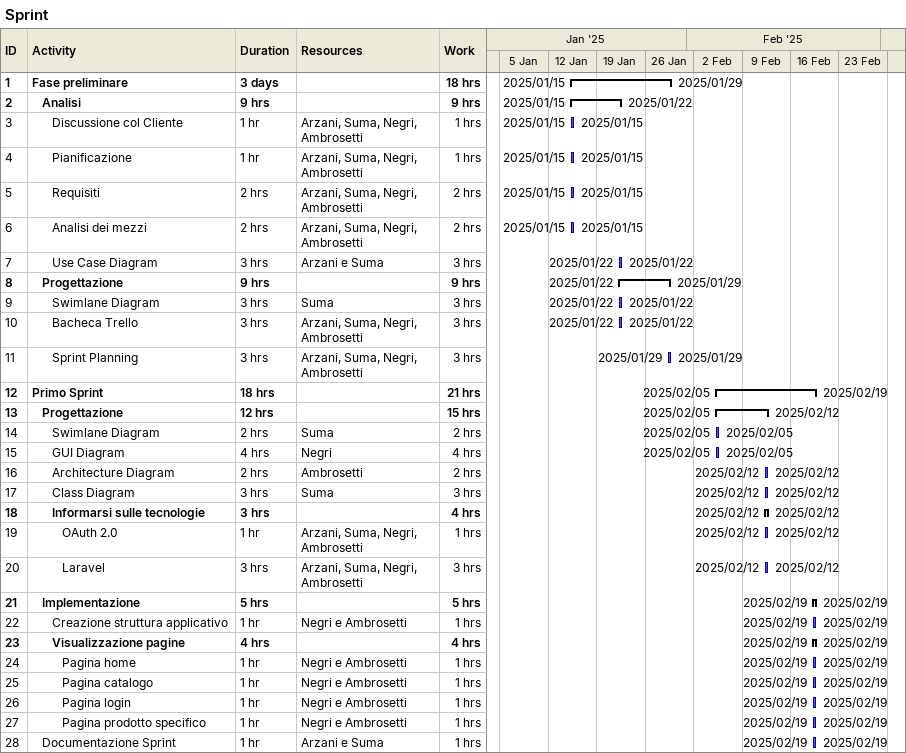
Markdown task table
Sprint

| ID | Level | Task | Duration | Start | Finish | Resources | Work (h) |
|---|---|---|---|---|---|---|---|
| 1 | 1 | **Fase preliminare** | 3d | 2025-01-15 | 2025-01-29 |  | 18 |
| 2 | 2 | **Analisi** | 9h | 2025-01-15 | 2025-01-22 |  | 9 |
| 3 | 3 | Discussione col Cliente | 1h | 2025-01-15 | 2025-01-15 | Arzani, Suma, Negri, Ambrosetti | 1 |
| 4 | 3 | Pianificazione | 1h | 2025-01-15 | 2025-01-15 | Arzani, Suma, Negri, Ambrosetti | 1 |
| 5 | 3 | Requisiti | 2h | 2025-01-15 | 2025-01-15 | Arzani, Suma, Negri, Ambrosetti | 2 |
| 6 | 3 | Analisi dei mezzi | 2h | 2025-01-15 | 2025-01-15 | Arzani, Suma, Negri, Ambrosetti | 2 |
| 7 | 3 | Use Case Diagram | 3h | 2025-01-22 | 2025-01-22 | Arzani e Suma | 3 |
| 8 | 2 | **Progettazione** | 9h | 2025-01-22 | 2025-01-29 |  | 9 |
| 9 | 3 | Swimlane Diagram | 3h | 2025-01-22 | 2025-01-22 | Suma | 3 |
| 10 | 3 | Bacheca Trello | 3h | 2025-01-22 | 2025-01-22 | Arzani, Suma, Negri, Ambrosetti | 3 |
| 11 | 3 | Sprint Planning | 3h | 2025-01-29 | 2025-01-29 | Arzani, Suma, Negri, Ambrosetti | 3 |
| 12 | 1 | **Primo Sprint** | 18h | 2025-02-05 | 2025-02-19 |  | 21 |
| 13 | 2 | **Progettazione** | 12h | 2025-02-05 | 2025-02-12 |  | 15 |
| 14 | 3 | Swimlane Diagram | 2h | 2025-02-05 | 2025-02-05 | Suma | 2 |
| 15 | 3 | GUI Diagram | 4h | 2025-02-05 | 2025-02-05 | Negri | 4 |
| 16 | 3 | Architecture Diagram | 2h | 2025-02-12 | 2025-02-12 | Ambrosetti | 2 |
| 17 | 3 | Class Diagram | 3h | 2025-02-12 | 2025-02-12 | Suma | 3 |
| 18 | 3 | **Informarsi sulle tecnologie** | 3h | 2025-02-12 | 2025-02-12 |  | 4 |
| 19 | 4 | OAuth 2.0 | 1h | 2025-02-12 | 2025-02-12 | Arzani, Suma, Negri, Ambrosetti | 1 |
| 20 | 4 | Laravel | 3h | 2025-02-12 | 2025-02-12 | Arzani, Suma, Negri, Ambrosetti | 3 |
| 21 | 2 | **Implementazione** | 5h | 2025-02-19 | 2025-02-19 |  | 5 |
| 22 | 3 | Creazione struttura applicativo | 1h | 2025-02-19 | 2025-02-19 | Negri e Ambrosetti | 1 |
| 23 | 3 | **Visualizzazione pagine** | 4h | 2025-02-19 | 2025-02-19 |  | 4 |
| 24 | 4 | Pagina home | 1h | 2025-02-19 | 2025-02-19 | Negri e Ambrosetti | 1 |
| 25 | 4 | Pagina catalogo | 1h | 2025-02-19 | 2025-02-19 | Negri e Ambrosetti | 1 |
| 26 | 4 | Pagina login | 1h | 2025-02-19 | 2025-02-19 | Negri e Ambrosetti | 1 |
| 27 | 4 | Pagina prodotto specifico | 1h | 2025-02-19 | 2025-02-19 | Negri e Ambrosetti | 1 |
| 28 | 2 | Documentazione Sprint | 1h | 2025-02-19 | 2025-02-19 | Arzani e Suma | 1 |
